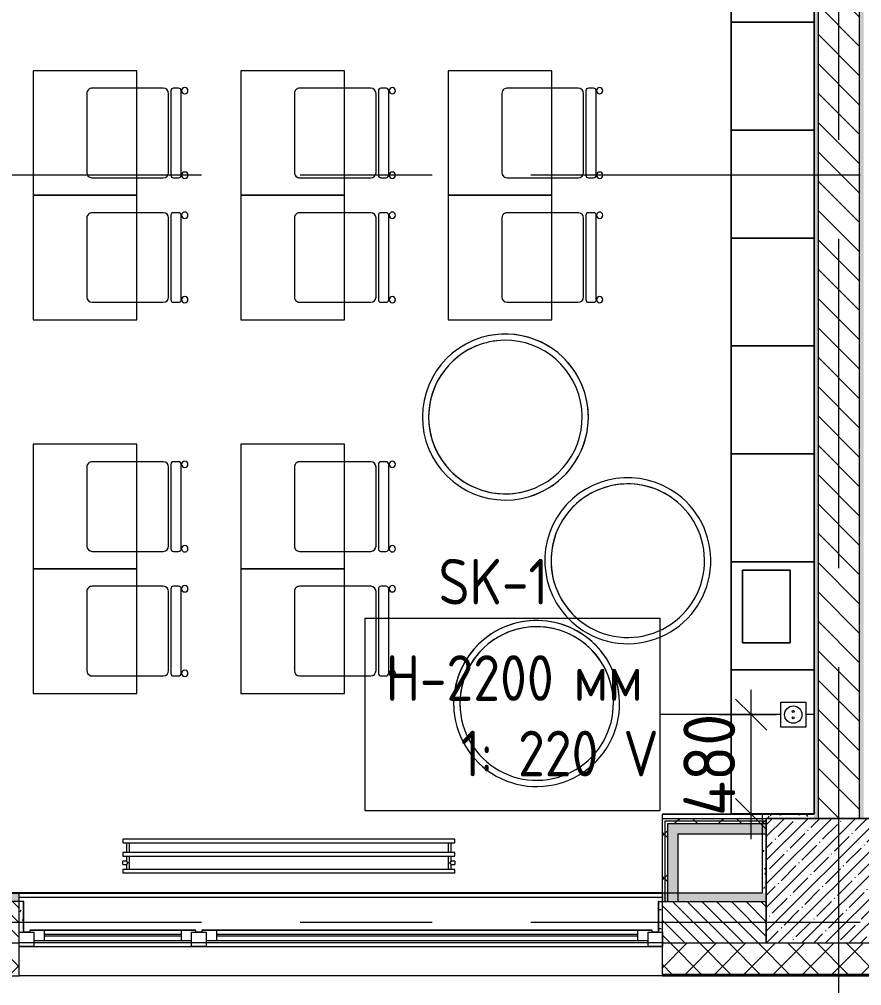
# Model space of a CAD drawing. Header units: millimetres. Extents: x -2911 to 185427, y -8553 to 29000.
# Drawn here: x 8560 to 12620, y -306 to 4350 of the extents above; entities that cross this region are included whole.
import ezdxf

# ---------------------------------------------------------------- set-up
doc = ezdxf.new("R2010")
doc.units = ezdxf.units.MM
doc.linetypes.add('Осевая', pattern=[3175, 635, -476.25, 1587.5, -476.25])
for name, color, linetype, lineweight in [('A-ANNO-DIMS', 7, 'Continuous', 9), ('A-ANNO-DIMS-100', 7, 'Continuous', 9), ('A-DETL-GENF', 7, 'Continuous', 9), ('A-GLAZ', 7, 'Continuous', 9), ('A-GLAZ-1', 7, 'Continuous', 13), ('A-WALL', 7, 'Continuous', 9), ('E-ELEC-FIXT-IDEN', 7, 'Continuous', 9), ('I-WALL', 7, 'Continuous', 9), ('M-EQPM', 7, 'Continuous', 9), ('S-COLS', 7, 'Continuous', 9), ('Оси', 7, 'Continuous', 9), ('Оси-2', 7, 'Осевая', 9), ('Электрические приборы', 7, 'Continuous', 9)]:
    doc.layers.add(name, color=color, linetype=linetype, lineweight=lineweight)
for name, color, linetype, lineweight, true_color in [('A-WALL-1', 7, 'Continuous', 9, 0x3c3c3c), ('A-WALL-FNSH-1', 7, 'Continuous', 9, 0x3c3c3c), ('I-FURN-1', 7, 'Continuous', 9, 0xf0f0f0), ('Оси розеток', 7, 'Continuous', 9, 0xff1e23)]:
    doc.layers.add(name, color=color, linetype=linetype, lineweight=lineweight, true_color=true_color)
doc.styles.add('GOST Common', font='GOST_Common.ttf', dxfattribs={"width": 0.9, "height": 220})
doc.styles.add('ISOCPEUR', font='isocpeur.ttf', dxfattribs={"width": 0.9, "height": 250})
doc.dimstyles.new('ISO-2_5_0_9К_БОЛЬШОЙ', dxfattribs={"dimscale": 304.8, "dimtxt": 248.995294, "dimasz": 0.492126, "dimexe": 0.393701, "dimexo": 0.984252, "dimgap": 0, "dimtad": 1, "dimdec": 0, "dimrnd": 10, "dimzin": 0, "dimdsep": 46, "dimtxsty": 'ISOCPEUR', "dimblk1": 'OBLIQUE', "dimblk2": 'OBLIQUE', "dimsah": 1, "dimcen": 0.09, "dimdle": 0.393701, "dimazin": 0, "dimtfac": 1, "dimtdec": 4, "dimtix": 1, "dimtmove": 0, "dimatfit": 3, "dimfxl": 1, "dimtvp": 1, "dimtolj": 1, "dimtzin": 0, "dimarcsym": 2})
pattern_1 = [(0, (0, 0), (121.92, 30.48), [10.058, -81.382, 10.058, -81.382, -487.68]), (0, (0, 0), (121.92, 30.48), [-182.88, 10.058, -172.822, 10.058, -81.382, -213.36]), (0, (0, 0), (121.92, 30.48), [-457.2, 10.058, -50.902, 10.058, -142.342]), (120, (45.72, 15.24), (-87.356454, 90.34582), [10.058, -81.382, 10.058, -81.382, -487.68]), (120, (45.72, 15.24), (-87.356454, 90.34582), [-182.88, 10.058, -172.822, 10.058, -81.382, -213.36]), (120, (45.72, 15.24), (-87.356454, 90.34582), [-457.2, 10.058, -50.902, 10.058, -142.342]), (240, (60.96, 76.2), (-34.563546, -120.82582), [10.058, -81.382, 10.058, -81.382, -487.68]), (240, (60.96, 76.2), (-34.563546, -120.82582), [-182.88, 10.058, -172.822, 10.058, -81.382, -213.36]), (240, (60.96, 76.2), (-34.563546, -120.82582), [-457.2, 10.058, -50.902, 10.058, -142.342])]
pattern_2 = [(45, (0, 0), (-106.066, 106.066), []), (135, (0, 0), (-106.066, -106.066), [])]

# ---------------------------------------------------------------- blocks, each defined once
blk = doc.blocks.new('120_Окно_СКБ_2Ст - 120_Окно_СКБ_2Ст 3100х2500 _мал_створка слева_ 2-22446355-План размещения напольных электротехнических лючков и розеток 2 этажа в осях 1-12')
at = {"layer": 'A-GLAZ'}
for p, q in [((1550, -57), (-1550, -57)), ((-1530, -127), (-1500, -127)), ((-1430, -107), (600, -107)), ((600, -117), (-1430, -117)), ((670, -127), (700, -127)), ((770, -107), (1430, -107)), ((1430, -117), (770, -117)), ((1500, -127), (1530, -127))]:
    blk.add_line(p, q, dxfattribs=at)
at = {"layer": 'A-GLAZ-1'}
for p, q in [((-1550, -127), (-1550, -57)), ((-1550, -57), (-1480, -57)), ((-1480, -57), (-1480, -127)), ((650, -87), (-1480, -87)), ((-1480, -87), (-1480, -127)), ((-1430, -137), (-1430, -87)), ((600, -137), (600, -87)), ((650, -127), (650, -57)), ((650, -57), (720, -57)), ((650, -127), (650, -87)), ((720, -57), (720, -127)), ((1480, -87), (720, -87)), ((720, -87), (720, -127)), ((770, -137), (770, -87)), ((1430, -137), (1430, -87)), ((1480, -127), (1480, -57)), ((1480, -57), (1550, -57)), ((1480, -127), (1480, -87)), ((1550, -57), (1550, -127)), ((-1480, -127), (-1550, -127)), ((-1480, -127), (-1500, -127)), ((-1500, -127), (-1500, -137)), ((-1500, -137), (670, -137)), ((670, -137), (-1500, -137)), ((720, -127), (650, -127)), ((670, -127), (650, -127)), ((670, -137), (670, -127)), ((720, -127), (700, -127)), ((700, -127), (700, -137)), ((700, -137), (1500, -137)), ((1500, -137), (700, -137)), ((1550, -127), (1480, -127)), ((1500, -127), (1480, -127)), ((1500, -137), (1500, -127))]:
    blk.add_line(p, q, dxfattribs=at)
blk = doc.blocks.new('Стол базовый прямоугольный - 1_7а-25476368-План размещения напольных электротехнических лючков и розеток 2 этажа в осях 1-12')
at = {"layer": 'I-FURN-1'}
for p, q in [((250, 300), (-250, 300)), ((-250, 300), (-250, -300)), ((250, -300), (250, 300)), ((-250, -300), (250, -300))]:
    blk.add_line(p, q, dxfattribs=at)
blk = doc.blocks.new('Стул Breuer - 1_9а-V79-План размещения напольных электротехнических лючков и розеток 2 этажа в осях 1-12')
at = {"layer": 'I-FURN-1'}
for p, q in [((190.5, 241.3), (-190.5, 241.3)), ((-215.9, 215.9), (-215.9, 0)), ((215.9, 0), (215.9, 215.9)), ((-215.9, 0), (-215.9, -127)), ((215.9, -127), (215.9, 0)), ((-215.9, -176.2), (-215.9, -200.8)), ((203.2, -163.5), (-203.2, -163.5)), ((-190.5, -152.4), (190.5, -152.4)), ((215.9, -200.8), (215.9, -176.2)), ((-203.2, -213.5), (203.2, -213.5))]:
    blk.add_line(p, q, dxfattribs=at)
for centre, radius, start, end in [((-190.5, 215.9), 25.4, 90, 165), ((190.5, 215.9), 25.4, 0, 90), ((-190.5, 215.9), 25.4, 165, 180), ((-190.5, -127), 25.4, 180, 270), ((190.5, -127), 25.4, 270, 360), ((-203.2, -176.2), 12.7, 90, 180), ((203.2, -176.2), 12.7, 360, 90), ((-203.5, -230.6), 15.1, 360, 180), ((-203.5, -230.6), 15.1, 180, 360), ((-203.2, -200.8), 12.7, 180, 270), ((203.7, -230.6), 15.1, 360, 180), ((203.7, -230.6), 15.1, 180, 360), ((203.2, -200.8), 12.7, 270, 360)]:
    blk.add_arc(centre, radius, start, end, dxfattribs=at)
blk = doc.blocks.new('Стул Breuer - 1_9а-25403171-План размещения напольных электротехнических лючков и розеток 2 этажа в осях 1-12')
at = {"layer": 'I-FURN-1'}
for p, q in [((190.5, 241.3), (-190.5, 241.3)), ((-215.9, 215.9), (-215.9, 0)), ((215.9, 0), (215.9, 215.9)), ((-215.9, 0), (-215.9, -127)), ((215.9, -127), (215.9, 0)), ((-215.9, -176.2), (-215.9, -200.8)), ((203.2, -163.5), (-203.2, -163.5)), ((-190.5, -152.4), (190.5, -152.4)), ((215.9, -200.8), (215.9, -176.2)), ((-203.2, -213.5), (203.2, -213.5))]:
    blk.add_line(p, q, dxfattribs=at)
for centre, radius, start, end in [((-190.5, 215.9), 25.4, 90, 180), ((190.5, 215.9), 25.4, 0, 90), ((-190.5, -127), 25.4, 180, 270), ((190.5, -127), 25.4, 270, 360), ((-203.2, -176.2), 12.7, 90, 180), ((203.2, -176.2), 12.7, 360, 90), ((-203.5, -230.6), 15.1, 360, 180), ((-203.5, -230.6), 15.1, 180, 360), ((-203.2, -200.8), 12.7, 180, 270), ((203.7, -230.6), 15.1, 360, 180), ((203.7, -230.6), 15.1, 180, 360), ((203.2, -200.8), 12.7, 270, 360)]:
    blk.add_arc(centre, radius, start, end, dxfattribs=at)
blk = doc.blocks.new('Стул Breuer - 1_9а-V80-План размещения напольных электротехнических лючков и розеток 2 этажа в осях 1-12')
at = {"layer": 'I-FURN-1'}
for p, q in [((190.5, 241.3), (-190.5, 241.3)), ((-215.9, 215.9), (-215.9, 0)), ((215.9, 0), (215.9, 215.9)), ((-215.9, 0), (-215.9, -127)), ((215.9, -127), (215.9, 0)), ((-215.9, -176.2), (-215.9, -200.8)), ((203.2, -163.5), (-203.2, -163.5)), ((-190.5, -152.4), (190.5, -152.4)), ((215.9, -200.8), (215.9, -176.2)), ((-203.2, -213.5), (203.2, -213.5))]:
    blk.add_line(p, q, dxfattribs=at)
for centre, radius, start, end in [((-190.5, 215.9), 25.4, 90, 150), ((190.5, 215.9), 25.4, 0, 90), ((-190.5, 215.9), 25.4, 165, 180), ((-190.5, 215.9), 25.4, 150, 165), ((-190.5, -127), 25.4, 180, 270), ((190.5, -127), 25.4, 270, 360), ((-203.2, -176.2), 12.7, 90, 180), ((203.2, -176.2), 12.7, 360, 90), ((-203.5, -230.6), 15.1, 360, 180), ((-203.5, -230.6), 15.1, 180, 360), ((-203.2, -200.8), 12.7, 180, 270), ((203.7, -230.6), 15.1, 360, 180), ((203.7, -230.6), 15.1, 180, 360), ((203.2, -200.8), 12.7, 270, 360)]:
    blk.add_arc(centre, radius, start, end, dxfattribs=at)
blk = doc.blocks.new('Стул Breuer - 1_9а-V81-План размещения напольных электротехнических лючков и розеток 2 этажа в осях 1-12')
at = {"layer": 'I-FURN-1'}
for p, q in [((190.5, 241.3), (-190.5, 241.3)), ((-215.9, 215.9), (-215.9, 0)), ((215.9, 0), (215.9, 215.9)), ((-215.9, 0), (-215.9, -127)), ((215.9, -127), (215.9, 0)), ((-215.9, -176.2), (-215.9, -200.8)), ((203.2, -163.5), (-203.2, -163.5)), ((-190.5, -152.4), (190.5, -152.4)), ((215.9, -200.8), (215.9, -176.2)), ((-203.2, -213.5), (203.2, -213.5))]:
    blk.add_line(p, q, dxfattribs=at)
for centre, radius, start, end in [((-190.5, 215.9), 25.4, 120, 180), ((-190.5, 215.9), 25.4, 105, 120), ((-190.5, 215.9), 25.4, 90, 105), ((190.5, 215.9), 25.4, 15, 90), ((190.5, 215.9), 25.4, 0, 15), ((-190.5, -127), 25.4, 180, 270), ((190.5, -127), 25.4, 270, 360), ((-203.2, -176.2), 12.7, 90, 180), ((203.2, -176.2), 12.7, 360, 90), ((-203.5, -230.6), 15.1, 360, 180), ((-203.5, -230.6), 15.1, 180, 360), ((-203.2, -200.8), 12.7, 180, 270), ((203.7, -230.6), 15.1, 360, 180), ((203.7, -230.6), 15.1, 180, 360), ((203.2, -200.8), 12.7, 270, 360)]:
    blk.add_arc(centre, radius, start, end, dxfattribs=at)
blk = doc.blocks.new('Стул Breuer - 1_9а-V82-План размещения напольных электротехнических лючков и розеток 2 этажа в осях 1-12')
at = {"layer": 'I-FURN-1'}
for p, q in [((190.5, 241.3), (-190.5, 241.3)), ((-215.9, 215.9), (-215.9, 0)), ((215.9, 0), (215.9, 215.9)), ((-215.9, 0), (-215.9, -127)), ((215.9, -127), (215.9, 0)), ((-215.9, -176.2), (-215.9, -200.8)), ((203.2, -163.5), (-203.2, -163.5)), ((-190.5, -152.4), (190.5, -152.4)), ((215.9, -200.8), (215.9, -176.2)), ((-203.2, -213.5), (203.2, -213.5))]:
    blk.add_line(p, q, dxfattribs=at)
for centre, radius, start, end in [((-190.5, 215.9), 25.4, 90, 180), ((190.5, 215.9), 25.4, 60, 90), ((190.5, 215.9), 25.4, 15, 60), ((190.5, 215.9), 25.4, 0, 15), ((-190.5, -127), 25.4, 180, 270), ((190.5, -127), 25.4, 270, 360), ((-203.2, -176.2), 12.7, 90, 180), ((203.2, -176.2), 12.7, 360, 90), ((-203.5, -230.6), 15.1, 360, 180), ((-203.5, -230.6), 15.1, 180, 360), ((-203.2, -200.8), 12.7, 180, 270), ((203.7, -230.6), 15.1, 360, 180), ((203.7, -230.6), 15.1, 180, 360), ((203.2, -200.8), 12.7, 270, 360)]:
    blk.add_arc(centre, radius, start, end, dxfattribs=at)
blk = doc.blocks.new('Стул Breuer - 1_9а-V83-План размещения напольных электротехнических лючков и розеток 2 этажа в осях 1-12')
at = {"layer": 'I-FURN-1'}
for p, q in [((190.5, 241.3), (-190.5, 241.3)), ((-215.9, 215.9), (-215.9, 0)), ((215.9, 0), (215.9, 215.9)), ((-215.9, 0), (-215.9, -127)), ((215.9, -127), (215.9, 0)), ((-215.9, -176.2), (-215.9, -200.8)), ((203.2, -163.5), (-203.2, -163.5)), ((-190.5, -152.4), (190.5, -152.4)), ((215.9, -200.8), (215.9, -176.2)), ((-203.2, -213.5), (203.2, -213.5))]:
    blk.add_line(p, q, dxfattribs=at)
for centre, radius, start, end in [((-190.5, 215.9), 25.4, 90, 180), ((190.5, 215.9), 25.4, 60, 90), ((190.5, 215.9), 25.4, 0, 60), ((-190.5, -127), 25.4, 180, 270), ((190.5, -127), 25.4, 270, 360), ((-203.2, -176.2), 12.7, 90, 180), ((203.2, -176.2), 12.7, 360, 90), ((-203.5, -230.6), 15.1, 360, 180), ((-203.5, -230.6), 15.1, 180, 360), ((-203.2, -200.8), 12.7, 180, 270), ((203.7, -230.6), 15.1, 360, 180), ((203.7, -230.6), 15.1, 180, 360), ((203.2, -200.8), 12.7, 270, 360)]:
    blk.add_arc(centre, radius, start, end, dxfattribs=at)
blk = doc.blocks.new('Стул Breuer - 1_9а-V84-План размещения напольных электротехнических лючков и розеток 2 этажа в осях 1-12')
at = {"layer": 'I-FURN-1'}
for p, q in [((190.5, 241.3), (-190.5, 241.3)), ((-215.9, 215.9), (-215.9, 0)), ((215.9, 0), (215.9, 215.9)), ((-215.9, 0), (-215.9, -127)), ((215.9, -127), (215.9, 0)), ((-215.9, -176.2), (-215.9, -200.8)), ((203.2, -163.5), (-203.2, -163.5)), ((-190.5, -152.4), (190.5, -152.4)), ((215.9, -200.8), (215.9, -176.2)), ((-203.2, -213.5), (203.2, -213.5))]:
    blk.add_line(p, q, dxfattribs=at)
for centre, radius, start, end in [((-190.5, 215.9), 25.4, 135, 180), ((-190.5, 215.9), 25.4, 90, 135), ((190.5, 215.9), 25.4, 60, 90), ((190.5, 215.9), 25.4, 0, 60), ((-190.5, -127), 25.4, 180, 270), ((190.5, -127), 25.4, 270, 360), ((-203.2, -176.2), 12.7, 90, 180), ((203.2, -176.2), 12.7, 360, 90), ((-203.5, -230.6), 15.1, 360, 180), ((-203.5, -230.6), 15.1, 180, 360), ((-203.2, -200.8), 12.7, 180, 270), ((203.7, -230.6), 15.1, 360, 180), ((203.7, -230.6), 15.1, 180, 360), ((203.2, -200.8), 12.7, 270, 360)]:
    blk.add_arc(centre, radius, start, end, dxfattribs=at)
blk = doc.blocks.new('ПУФ - 1_53-25461062-План размещения напольных электротехнических лючков и розеток 2 этажа в осях 1-12')
at = {"layer": 'I-FURN-1'}
for radius, start, end in [(400, 360, 180), (400, 0, 180), (370, 360, 180), (370, 0, 180), (400, 180, 360), (370, 180, 222.3529), (370, 180, 230.0381), (370, 230.0948, 360), (370, 349.4118, 360), (400, 180, 360), (370, 230.0948, 349.4118), (370, 222.3529, 230.0381)]:
    blk.add_arc((0, 0), radius, start, end, dxfattribs=at)
blk = doc.blocks.new('ПУФ - 1_53-V91-План размещения напольных электротехнических лючков и розеток 2 этажа в осях 1-12')
at = {"layer": 'I-FURN-1'}
for radius, start, end in [(400, 360, 180), (400, 0, 180), (370, 360, 180), (370, 0, 180), (400, 180, 360), (400, 180, 280), (370, 180, 211.7647), (370, 180, 360), (370, 211.7647, 360), (400, 280, 360)]:
    blk.add_arc((0, 0), radius, start, end, dxfattribs=at)
blk = doc.blocks.new('ПУФ - 1_53-25461890-План размещения напольных электротехнических лючков и розеток 2 этажа в осях 1-12')
at = {"layer": 'I-FURN-1'}
blk.add_line((-273.5, 249.2), (-273.4, 249.3), dxfattribs=at)
for radius, start, end in [(400, 0, 180), (400, 0, 180), (370, 0, 180), (370, 0, 137.6471), (370, 137.6618, 180), (400, 180, 360), (400, 180, 210), (370, 180, 349.4118), (370, 180, 349.4118), (400, 210, 0), (370, 349.5929, 0), (370, 349.5929, 360)]:
    blk.add_arc((0, 0), radius, start, end, dxfattribs=at)
blk = doc.blocks.new('Блок Розеток и Выключателей - Блок Розеток и Выключателей_SK1-27362739-План размещения напольных электротехнических лючков и розеток 2 этажа в осях 1-12')
at = {"layer": 'A-DETL-GENF'}
for p, q in [((-60, -40), (60, -40)), ((-60, -160), (-60, -40)), ((60, -40), (60, -160)), ((60, -160), (-60, -160))]:
    blk.add_line(p, q, dxfattribs=at)
for centre, radius in [((0, -100), 42), ((-15.6, -100), 4.8), ((15.6, -100), 4.8)]:
    blk.add_circle(centre, radius, dxfattribs=at)
at = {"layer": 'Оси розеток'}
blk.add_line((0, 0), (0, -40), dxfattribs=at)
blk = doc.blocks.new('radiator_prado_classic_z_tip_30_po exemplyaru - Classic Z Тип 30-500-30677904-План размещения напольных электротехнических лючков и розеток 2 этажа в осях 1-12')
at = {"layer": 'M-EQPM'}
for p, q in [((0, -64), (0, -82)), ((0, -64), (1600, -64)), ((0, -82), (1600, -82)), ((17.5, -82), (17.5, -106.5)), ((32.5, -146), (32.5, -82)), ((1567.5, -82), (1567.5, -146)), ((1582.5, -106.5), (1582.5, -82)), ((1600, -82), (1600, -64)), ((17.5, -106.5), (0, -106.5)), ((17.5, -106.5), (0, -106.5)), ((0, -121.5), (0, -106.5)), ((0, -106.5), (0, -106.8)), ((0, -106.8), (0, -106.8)), ((0, -121.2), (0, -121.5)), ((0, -121.2), (0, -121.2)), ((0, -121.5), (17.5, -121.5)), ((0, -121.5), (17.5, -121.5)), ((17.5, -121.5), (17.5, -146)), ((1600, -106.5), (1582.5, -106.5)), ((1600, -106.5), (1582.5, -106.5)), ((1582.5, -146), (1582.5, -121.5)), ((1582.5, -121.5), (1600, -121.5)), ((1582.5, -121.5), (1600, -121.5)), ((1600, -106.8), (1600, -106.5)), ((1600, -106.5), (1600, -121.5)), ((1600, -106.8), (1600, -106.5)), ((1600, -106.5), (1600, -106.8)), ((1600, -121.5), (1600, -121.2)), ((1600, -121.5), (1600, -121.2)), ((1600, -121.2), (1600, -121.5)), ((0, -146), (0, -164)), ((1600, -146), (0, -146)), ((0, -164), (1600, -164)), ((17.5, -164), (17.5, -210)), ((32.5, -210), (32.5, -164)), ((1567.5, -164), (1567.5, -210)), ((1582.5, -210), (1582.5, -164)), ((1600, -164), (1600, -146)), ((1600, -210), (0, -210)), ((0, -210), (0, -228)), ((0, -228), (1600, -228)), ((1600, -228), (1600, -210))]:
    blk.add_line(p, q, dxfattribs=at)
for points, knots in [([(25, -114), (24.5, -113.5), (23.6, -112.6), (22.4, -111.4), (21.6, -110.6), (21.1, -110.1), (20.8, -109.8), (20.5, -109.5), (20.2, -109.2), (19.8, -108.9), (19.6, -108.6), (19.3, -108.3), (19, -108), (18.7, -107.7), (18.5, -107.5), (18.3, -107.3), (18.1, -107.1), (17.9, -106.9), (17.8, -106.8), (17.7, -106.7), (17.5, -106.5), (17.5, -106.5), (17.5, -106.5)], [0, 0, 0, 0, 0.142857, 0.285714, 0.357143, 0.392857, 0.428571, 0.464286, 0.5, 0.535714, 0.571429, 0.607143, 0.642857, 0.678571, 0.714286, 0.75, 0.785714, 0.821429, 0.857143, 0.892857, 0.928571, 1, 1, 1, 1]), ([(17.5, -121.5), (17.5, -121.5), (17.5, -121.5), (17.7, -121.3), (17.8, -121.2), (17.9, -121.1), (18.1, -120.9), (18.3, -120.7), (18.5, -120.5), (18.7, -120.3), (19, -120), (19.3, -119.7), (19.6, -119.4), (19.8, -119.1), (20.3, -118.7), (20.7, -118.3), (21.1, -117.9), (21.6, -117.4), (22.4, -116.6), (23.6, -115.4), (24.5, -114.5), (25, -114)], [0, 0, 0, 0, 0.071429, 0.107143, 0.142857, 0.178571, 0.214286, 0.25, 0.285714, 0.321429, 0.357143, 0.392857, 0.428571, 0.464286, 0.5, 0.571429, 0.607143, 0.642857, 0.714286, 0.857143, 1, 1, 1, 1]), ([(1575, -114), (1575.5, -113.5), (1576.4, -112.6), (1577.6, -111.4), (1578.4, -110.6), (1578.9, -110.1), (1579.2, -109.8), (1579.5, -109.5), (1579.8, -109.2), (1580.1, -108.8), (1580.4, -108.6), (1580.7, -108.3), (1581, -108), (1581.3, -107.7), (1581.5, -107.5), (1581.7, -107.3), (1581.9, -107.1), (1582.1, -106.9), (1582.2, -106.8), (1582.3, -106.7), (1582.5, -106.5), (1582.5, -106.5), (1582.5, -106.5)], [0, 0, 0, 0, 0.142857, 0.285714, 0.357143, 0.392857, 0.428571, 0.464286, 0.5, 0.535714, 0.571429, 0.607143, 0.642857, 0.678571, 0.714286, 0.75, 0.785714, 0.821429, 0.857143, 0.892857, 0.928571, 1, 1, 1, 1]), ([(1582.5, -121.5), (1582.5, -121.5), (1582.5, -121.5), (1582.3, -121.3), (1582.2, -121.2), (1582.1, -121.1), (1581.9, -120.9), (1581.7, -120.7), (1581.5, -120.5), (1581.3, -120.3), (1581, -120), (1580.7, -119.7), (1580.4, -119.4), (1580.1, -119.2), (1579.7, -118.7), (1579.3, -118.3), (1578.9, -117.9), (1578.4, -117.4), (1577.6, -116.6), (1576.4, -115.4), (1575.5, -114.5), (1575, -114)], [0, 0, 0, 0, 0.071429, 0.107143, 0.142857, 0.178571, 0.214286, 0.25, 0.285714, 0.321429, 0.357143, 0.392857, 0.428571, 0.464286, 0.5, 0.571429, 0.607143, 0.642857, 0.714286, 0.857143, 1, 1, 1, 1])]:
    blk.add_open_spline(points, degree=3, knots=knots, dxfattribs=at)
blk = doc.blocks.new('шкаф 1_112 - шкаф 1_112-31117176-План размещения напольных электротехнических лючков и розеток 2 этажа в осях 1-12')
at = {"layer": 'I-FURN-1'}
for p, q in [((-400, 6070), (-400, 0)), ((0, 6070), (-400, 6070)), ((0, 6070), (-400, 6070)), ((-400, 6070), (-400, 5375)), ((-400, 5375), (-400, 6070)), ((-400, 6070), (0, 6070)), ((0, 0), (0, 6070)), ((0, 5375), (0, 6070)), ((0, 6070), (0, 5375)), ((-400, 5375), (0, 5375)), ((0, 5375), (-400, 5375)), ((-400, 5375), (-400, 4855)), ((-400, 4855), (-400, 5375)), ((-400, 5375), (0, 5375)), ((-400, 5375), (0, 5375)), ((0, 5375), (-400, 5375)), ((0, 4855), (0, 5375)), ((0, 5375), (0, 4855)), ((-400, 4855), (0, 4855)), ((-400, 4855), (0, 4855)), ((0, 4855), (-400, 4855)), ((0, 4855), (-400, 4855)), ((-400, 4855), (-400, 4335)), ((-400, 4335), (-400, 4855)), ((-400, 4855), (0, 4855)), ((0, 4335), (0, 4855)), ((0, 4855), (0, 4335)), ((-400, 4335), (0, 4335)), ((0, 4335), (-400, 4335)), ((-400, 4335), (-400, 3815)), ((-400, 3815), (-400, 4335)), ((-400, 4335), (0, 4335)), ((-400, 4335), (0, 4335)), ((0, 4335), (-400, 4335)), ((0, 3815), (0, 4335)), ((0, 4335), (0, 3815)), ((-400, 3815), (0, 3815)), ((-400, 3815), (0, 3815)), ((0, 3815), (-400, 3815)), ((0, 3815), (-400, 3815)), ((-400, 3815), (-400, 3295)), ((-400, 3295), (-400, 3815)), ((-400, 3815), (0, 3815)), ((0, 3295), (0, 3815)), ((0, 3815), (0, 3295)), ((0, 3295), (-400, 3295)), ((0, 3295), (-400, 3295)), ((-400, 3295), (-400, 2775)), ((-400, 2775), (-400, 3295)), ((-400, 3295), (0, 3295)), ((-400, 3295), (0, 3295)), ((0, 3295), (-400, 3295)), ((0, 2775), (0, 3295)), ((0, 3295), (0, 2775)), ((0, 2775), (-400, 2775)), ((-400, 2775), (0, 2775)), ((0, 2775), (-400, 2775)), ((0, 2775), (-400, 2775)), ((-400, 2775), (-400, 2255)), ((-400, 2255), (-400, 2775)), ((-400, 2775), (0, 2775)), ((0, 2255), (0, 2775)), ((0, 2775), (0, 2255)), ((0, 2255), (-400, 2255)), ((0, 2255), (-400, 2255)), ((-400, 2255), (-400, 1735)), ((-400, 1735), (-400, 2255)), ((-400, 2255), (0, 2255)), ((-400, 2255), (0, 2255)), ((0, 2255), (-400, 2255)), ((0, 1735), (0, 2255)), ((0, 2255), (0, 1735)), ((0, 1735), (-400, 1735)), ((-400, 1735), (0, 1735)), ((0, 1735), (-400, 1735)), ((0, 1735), (-400, 1735)), ((-400, 1735), (-400, 1215)), ((-400, 1215), (-400, 1735)), ((-400, 1735), (0, 1735)), ((0, 1215), (0, 1735)), ((0, 1735), (0, 1215)), ((0, 1215), (-400, 1215)), ((0, 1215), (-400, 1215)), ((-400, 1215), (-400, 695)), ((-400, 695), (-400, 1215)), ((-400, 1215), (0, 1215)), ((-400, 1215), (0, 1215)), ((0, 1215), (-400, 1215)), ((0, 695), (0, 1215)), ((0, 1215), (0, 695)), ((0, 695), (-400, 695)), ((-400, 695), (0, 695)), ((0, 695), (-400, 695)), ((0, 695), (-400, 695)), ((-400, 695), (-400, 0)), ((-400, 0), (-400, 695)), ((-400, 695), (0, 695)), ((0, 0), (0, 695)), ((0, 695), (0, 0)), ((-400, 0), (0, 0)), ((-400, 0), (0, 0)), ((0, 0), (-400, 0))]:
    blk.add_line(p, q, dxfattribs=at)
blk = doc.blocks.new('DIMBLOCK29-План размещения напольных электротехнических лючков и розеток 2 этажа в осях 1-12')
at = {"layer": 'A-ANNO-DIMS-100'}
for p, q in [((12086.9, 400), (12086.9, 1120)), ((11930, 1000), (12206.9, 1000)), ((12086.9, 1000), (11930, 1000)), ((12280.9, 520), (11966.9, 520)), ((12086.9, 520), (12280.9, 520))]:
    blk.add_line(p, q, dxfattribs=at)
at = {"layer": 'A-ANNO-DIMS-100', "lineweight": 20}
for p, q in [((12086.9, 1000), (12011.9, 1075)), ((12086.9, 1000), (12161.9, 925)), ((12086.9, 520), (12011.9, 595)), ((12086.9, 520), (12161.9, 445))]:
    blk.add_line(p, q, dxfattribs=at)
at = {"layer": 'A-ANNO-DIMS-100', "color": 0, "insert": (11760.3, 511), "char_height": 250, "width": 597.589, "attachment_point": 1, "rotation": 90, "line_spacing_factor": 1.149209, "style": 'ISOCPEUR'}
blk.add_mtext('480', dxfattribs=at)
blk = doc.blocks.new('_Oblique')
at = {"color": 0, "linetype": 'ByBlock', "lineweight": -2}
blk.add_line((-0.5, -0.5), (0.5, 0.5), dxfattribs=at)

msp = doc.modelspace()

# ---------------------------------------------------------------- hatches: boundary and pattern name
at = {"layer": 'A-WALL'}
h = msp.add_hatch(dxfattribs=at)
h.set_pattern_fill('FP_16', color=256, style=0, pattern_type=2)
h.set_pattern_definition([(135, (0, 0), (-35.35534, -35.35534), [])])
h.paths.add_polyline_path([(11660, -100), (12160, -100), (12160, 100), (11660, 100)])
h.paths.add_polyline_path([(8560, -100), (8560, 100), (4630, 100), (4630, -100), (6766, -100)])
h = msp.add_hatch(dxfattribs=at)
h.set_pattern_fill('FP_12', color=256, style=0, pattern_type=2)
h.set_pattern_definition([(45, (0, 0), (-70.71068, 70.71068), []), (135, (0, 0), (-70.71068, -70.71068), [])])
h.paths.add_polyline_path([(38277.7, -250), (38277.7, -100), (37990, -100), (37990, -250)])
h.paths.add_polyline_path([(35890, -250), (35890, -100), (34770, -100), (34770, -250)])
h.paths.add_polyline_path([(33870, -250), (33870, -100), (33010, -100), (33010, -250), (33610, -250)])
h.paths.add_polyline_path([(30633.9, -250), (30910, -250), (30910, -100), (29209.7, -100), (29209.7, -250)])
h.paths.add_polyline_path([(26160, -250), (26409.7, -250), (26409.7, -100), (24810, -100), (24810, -250), (25560, -250)])
h.paths.add_polyline_path([(22510, -250), (22710, -250), (22710, -100), (21610, -100), (21610, -250), (21910, -250)])
h.paths.add_polyline_path([(18160, -250), (18810, -250), (18810, -100), (18160, -100)])
h.paths.add_polyline_path([(16110, -250), (17260, -250), (17260, -100), (16110, -100)])
h.paths.add_polyline_path([(13010, -250), (13010, -100), (11660, -100), (11660, -250), (12069.9, -250)])
h.paths.add_polyline_path([(6766, -250), (8560, -250), (8560, -100), (4630, -100), (4630, -250)])
h.paths.add_polyline_path([(2788, -250), (3730, -250), (3730, -100), (-260, -100), (-260, -250), (1462, -250)])
at = {"layer": 'I-WALL'}
h = msp.add_hatch(dxfattribs=at)
h.set_pattern_fill('FP_11', color=256, style=0, pattern_type=2)
h.set_pattern_definition([(135, (0, 0), (-70.7107, -70.7107), [])])
h.paths.add_polyline_path([(12410, 500), (12610, 500), (12610, 7300), (12410, 7300), (12410, 1231.8)])
h = msp.add_hatch(dxfattribs=at)
h.set_pattern_fill('FP_87', color=256, style=0, pattern_type=2)
h.set_pattern_definition(pattern_1)
h.paths.add_polyline_path([(12630, 500), (12630, 7300), (12610, 7300), (12610, 500)])
h = msp.add_hatch(dxfattribs=at)
h.set_pattern_fill('FP_87', color=256, style=0, pattern_type=2)
h.set_pattern_definition(pattern_1)
h.paths.add_polyline_path([(12390, 500), (12410, 500), (12410, 7070), (12390, 7070), (12390, 520)])
h = msp.add_hatch(dxfattribs=at)
h.set_pattern_fill('FP_87', color=256, style=0, pattern_type=2)
h.set_pattern_definition(pattern_1)
h.paths.add_polyline_path([(12140, 140), (12160, 140), (12160, 520), (12140, 520), (12140, 185.2)])
h = msp.add_hatch(dxfattribs=at)
h.set_pattern_fill('FP_87', color=256, style=0, pattern_type=2)
h.set_pattern_definition(pattern_1)
h.paths.add_polyline_path([(12390, 500), (12390, 520), (12160, 520), (12160, 500)])
h = msp.add_hatch(dxfattribs=at)
h.set_pattern_fill('FP_88', color=256, style=0, pattern_type=2)
h.set_pattern_definition(pattern_2)
h.paths.add_polyline_path([(12160, 487.5), (12160, 500), (11660, 500), (11660, 487.5), (12069.9, 487.5)])
h = msp.add_hatch(dxfattribs=at)
h.set_pattern_fill('FP_88', color=256, style=0, pattern_type=2)
h.set_pattern_definition(pattern_2)
h.paths.add_polyline_path([(11672.5, 100), (11672.5, 487.5), (11660, 487.5), (11660, 100)])
h = msp.add_hatch(dxfattribs=at)
h.set_pattern_fill('FP_88', color=256, style=0, pattern_type=2)
h.set_pattern_definition(pattern_2)
h.paths.add_polyline_path([(11672.5, 475), (12160, 475), (12160, 487.5), (11672.5, 487.5)])
h = msp.add_hatch(dxfattribs=at)
h.set_pattern_fill('FP_88', color=256, style=0, pattern_type=2)
h.set_pattern_definition(pattern_2)
h.paths.add_polyline_path([(11685, 100), (11685, 475), (11672.5, 475), (11672.5, 100)])
for points in [[(12160, 425), (12160, 475), (11685, 475), (11685, 425), (12069.9, 425)], [(11735, 100), (11735, 425), (11685, 425), (11685, 100)]]:
    msp.add_hatch(color=256, dxfattribs=at).paths.add_polyline_path(points)
h = msp.add_hatch(dxfattribs=at)
h.set_pattern_fill('FP_87', color=256, style=0, pattern_type=2)
h.set_pattern_definition(pattern_1)
h.paths.add_polyline_path([(12160, 100), (12160, 140), (11660, 140), (11660, 100), (12069.9, 100)])
h.paths.add_polyline_path([(8560, 100), (8560, 140), (8260, 140), (8260, 100)])
h = msp.add_hatch(dxfattribs=at)
h.set_pattern_fill('FP_87', color=256, style=0, pattern_type=2)
h.set_pattern_definition(pattern_1)
h.paths.add_polyline_path([(8580, -48), (8580, 100), (8560, 100), (8560, -48)])
h = msp.add_hatch(dxfattribs=at)
h.set_pattern_fill('FP_87', color=256, style=0, pattern_type=2)
h.set_pattern_definition(pattern_1)
h.paths.add_polyline_path([(11660, -48), (11660, 100), (11640, 100), (11640, -48)])
at = {"layer": 'S-COLS'}
h = msp.add_hatch(dxfattribs=at)
h.set_pattern_fill('FP_15', color=256, style=0, pattern_type=2)
h.set_pattern_definition([(45, (0, 0), (-57.02463, 57.02463), []), (45, (57.025, 0), (-57.02463, 57.02463), [100.806, -20.161, 3.353, -16.808])])
h.paths.add_polyline_path([(12160, -100), (12760, -100), (12760, 500), (12160, 500), (12160, 185.2)])

# ---------------------------------------------------------------- linework, layer by layer
at = {"layer": 'A-WALL'}
for p, q in [((12390, 7050), (12390, 521.2)), ((12410, 7070), (12410, 500)), ((12140, 520), (12390, 520)), ((12390, 520), (12390, 521)), ((11672.5, 487.5), (12160, 487.5)), ((11672.5, 100), (11672.5, 487.5)), ((11685, 475), (12160, 475)), ((11685, 100), (11685, 475)), ((8280, 140), (8560, 140)), ((8580, 100), (4610, 100)), ((11640, 100), (12160, 100)), ((4630, -100), (8560, -100)), ((11660, -100), (21910, -100)), ((11660, -258), (8560, -258)), ((11660, -250), (13010, -250)), ((11660, -253), (13010, -253))]:
    msp.add_line(p, q, dxfattribs=at)
at = {"layer": 'A-WALL-1'}
for p, q in [((12610, 500), (12610, 7300)), ((12140, 520), (12140, 140)), ((11660, 500), (12760, 500)), ((11660, -250), (11660, 500)), ((12160, -100), (12160, 500)), ((11735, 425), (12160, 425)), ((11735, 100), (11735, 425)), ((8560, -250), (8560, 140)), ((12140, 140), (11660, 140)), ((8580, -48), (8580, 100)), ((11640, 100), (11640, -48)), ((8560, -48), (8580, -48)), ((11640, -48), (11660, -48))]:
    msp.add_line(p, q, dxfattribs=at)
at = {"layer": 'A-WALL-FNSH-1'}
for p, q in [((12389, 7049), (12389, 521.2)), ((11659, 521), (11659, 141)), ((12389, 521), (11659, 521)), ((11660, 500), (11660, 520)), ((11660, 520), (12140, 520)), ((11659, 141), (8281, 141)), ((8581, 100), (8580, 100)), ((8581, -48), (8581, 100)), ((11640, 100), (11639, 100)), ((11639, 100), (11639, -48)), ((8580, -48), (8581, -48)), ((11639, -48), (11640, -48)), ((4630, -258), (8560, -258)), ((8560, -258), (8560, -250)), ((11660, -250), (11660, -258)), ((11660, -258), (13010, -258))]:
    msp.add_line(p, q, dxfattribs=at)
at = {"layer": 'E-ELEC-FIXT-IDEN'}
msp.add_line((12230, 1000), (11647.2, 1000), dxfattribs=at)
at = {"layer": 'E-ELEC-FIXT-IDEN', "flags": 128}
msp.add_lwpolyline([(10226.8, 1464), (11647.2, 1464), (11647.2, 536), (10226.8, 536)], close=True, dxfattribs=at)
at = {"layer": 'I-FURN-1'}
for p, q in [((12275, 1696), (12045, 1696)), ((12045, 1696), (12045, 1346)), ((12045, 1346), (12045, 1696)), ((12045, 1696), (12275, 1696)), ((12275, 1346), (12275, 1696)), ((12275, 1696), (12275, 1346)), ((12045, 1346), (12275, 1346)), ((12275, 1346), (12045, 1346))]:
    msp.add_line(p, q, dxfattribs=at)
at = {"layer": 'I-WALL'}
for p, q in [((8560, 140), (11660, 140)), ((8560, 120), (11660, 120)), ((11660, -100), (8560, -100))]:
    msp.add_line(p, q, dxfattribs=at)
at = {"layer": 'S-COLS'}
for p, q in [((12760, 500), (12160, 500)), ((12160, 500), (12160, -100)), ((12160, -100), (12760, -100))]:
    msp.add_line(p, q, dxfattribs=at)
at = {"layer": 'Оси'}
msp.add_line((12510, -1906.3), (12510, 593.7), dxfattribs=at)
at = {"layer": 'Оси-2'}
for p, q in [((12510, 593.7), (12510, 24898.1)), ((389, 3600), (35990, 3600)), ((389, 0), (35990, 0))]:
    msp.add_line(p, q, dxfattribs=at)

# ---------------------------------------------------------------- block references
at = {"layer": 'A-GLAZ', "rotation": 180}
msp.add_blockref('120_Окно_СКБ_2Ст - 120_Окно_СКБ_2Ст 3100х2500 _мал_створка слева_ 2-22446355-План размещения напольных электротехнических лючков и розеток 2 этажа в осях 1-12', (10110, -175), dxfattribs=at)
at = {"layer": 'I-FURN-1'}
for name, p in [('шкаф 1_112 - шкаф 1_112-31117176-План размещения напольных электротехнических лючков и розеток 2 этажа в осях 1-12', (12390, 521.2)), ('Стол базовый прямоугольный - 1_7а-25476368-План размещения напольных электротехнических лючков и розеток 2 этажа в осях 1-12', (8876.9, 3802.5)), ('Стол базовый прямоугольный - 1_7а-25476368-План размещения напольных электротехнических лючков и розеток 2 этажа в осях 1-12', (9876.9, 3802.5)), ('Стол базовый прямоугольный - 1_7а-25476368-План размещения напольных электротехнических лючков и розеток 2 этажа в осях 1-12', (10876.9, 3802.5)), ('Стол базовый прямоугольный - 1_7а-25476368-План размещения напольных электротехнических лючков и розеток 2 этажа в осях 1-12', (8876.9, 3202.5)), ('Стол базовый прямоугольный - 1_7а-25476368-План размещения напольных электротехнических лючков и розеток 2 этажа в осях 1-12', (9876.9, 3202.5)), ('Стол базовый прямоугольный - 1_7а-25476368-План размещения напольных электротехнических лючков и розеток 2 этажа в осях 1-12', (10876.9, 3202.5)), ('Стол базовый прямоугольный - 1_7а-25476368-План размещения напольных электротехнических лючков и розеток 2 этажа в осях 1-12', (8876.9, 2002.5)), ('Стол базовый прямоугольный - 1_7а-25476368-План размещения напольных электротехнических лючков и розеток 2 этажа в осях 1-12', (9876.9, 2002.5)), ('Стол базовый прямоугольный - 1_7а-25476368-План размещения напольных электротехнических лючков и розеток 2 этажа в осях 1-12', (8876.9, 1402.5)), ('Стол базовый прямоугольный - 1_7а-25476368-План размещения напольных электротехнических лючков и розеток 2 этажа в осях 1-12', (9876.9, 1402.5))]:
    msp.add_blockref(name, p, dxfattribs=at)
for name, p, rotation in [('Стул Breuer - 1_9а-V79-План размещения напольных электротехнических лючков и розеток 2 этажа в осях 1-12', (9126.9, 3802.5), 89.99999999999959), ('Стул Breuer - 1_9а-V80-План размещения напольных электротехнических лючков и розеток 2 этажа в осях 1-12', (10126.9, 3802.5), 89.99999999999959), ('Стул Breuer - 1_9а-V82-План размещения напольных электротехнических лючков и розеток 2 этажа в осях 1-12', (11126.9, 3802.5), 89.99999999999959), ('Стул Breuer - 1_9а-25403171-План размещения напольных электротехнических лючков и розеток 2 этажа в осях 1-12', (9126.9, 3202.5), 89.99999999999959), ('Стул Breuer - 1_9а-V81-План размещения напольных электротехнических лючков и розеток 2 этажа в осях 1-12', (10126.9, 3202.5), 89.99999999999959), ('Стул Breuer - 1_9а-V83-План размещения напольных электротехнических лючков и розеток 2 этажа в осях 1-12', (11126.9, 3202.5), 89.99999999999959), ('ПУФ - 1_53-25461890-План размещения напольных электротехнических лючков и розеток 2 этажа в осях 1-12', (10902.6, 2433.6), 106.9499011641564), ('ПУФ - 1_53-25461062-План размещения напольных электротехнических лючков и розеток 2 этажа в осях 1-12', (11492.6, 1741.6), 233.3350386201596), ('Стул Breuer - 1_9а-25403171-План размещения напольных электротехнических лючков и розеток 2 этажа в осях 1-12', (9126.9, 2002.5), 89.99999999999959), ('Стул Breuer - 1_9а-V84-План размещения напольных электротехнических лючков и розеток 2 этажа в осях 1-12', (10126.9, 2002.5), 89.99999999999959), ('Стул Breuer - 1_9а-V79-План размещения напольных электротехнических лючков и розеток 2 этажа в осях 1-12', (9126.9, 1402.5), 89.99999999999959), ('Стул Breuer - 1_9а-25403171-План размещения напольных электротехнических лючков и розеток 2 этажа в осях 1-12', (10126.9, 1402.5), 89.99999999999959), ('ПУФ - 1_53-V91-План размещения напольных электротехнических лючков и розеток 2 этажа в осях 1-12', (11053.1, 1053.4), 184.6613193387897)]:
    msp.add_blockref(name, p, dxfattribs=dict(at, rotation=rotation))
at = {"layer": 'M-EQPM', "rotation": 180}
msp.add_blockref('radiator_prado_classic_z_tip_30_po exemplyaru - Classic Z Тип 30-500-30677904-План размещения напольных электротехнических лючков и розеток 2 этажа в осях 1-12', (10658.8, 172), dxfattribs=at)
at = {"layer": 'Электрические приборы', "rotation": 269.9999999999997}
msp.add_blockref('Блок Розеток и Выключателей - Блок Розеток и Выключателей_SK1-27362739-План размещения напольных электротехнических лючков и розеток 2 этажа в осях 1-12', (12390, 1000), dxfattribs=at)

# ---------------------------------------------------------------- texts
at = {"layer": 'E-ELEC-FIXT-IDEN', "char_height": 220, "attachment_point": 1, "style": 'GOST Common'}
for s, insert, width in [('SK-1', (10580.7, 1750.3), 656.582), ('H-2200 ', (10326.8, 1286.3), 1096.708), ('мм', (11231.7, 1286.3), 375.19), ('   1: 220 V', (10326.8, 922.5), 1291.519)]:
    msp.add_mtext(s, dxfattribs=dict(at, insert=insert, width=width))

# ---------------------------------------------------------------- dimensions: what is measured, and where the dimension line sits
at = {"layer": 'A-ANNO-DIMS'}
dim = msp.add_linear_dim(base=(12086.9, 1000), p1=(11980.9, 520), p2=(12230, 1000), angle=90, dimstyle='ISO-2_5_0_9К_БОЛЬШОЙ', override={"dimpost": '<>', "dimfxl": 540.811537}, dxfattribs=at)
dim.commit()
dim.dimension.update_dxf_attribs({"geometry": 'DIMBLOCK29-План размещения напольных электротехнических лючков и розеток 2 этажа в осях 1-12', "text_midpoint": (11961.9, 760)})

doc.saveas('drawing.dxf')
